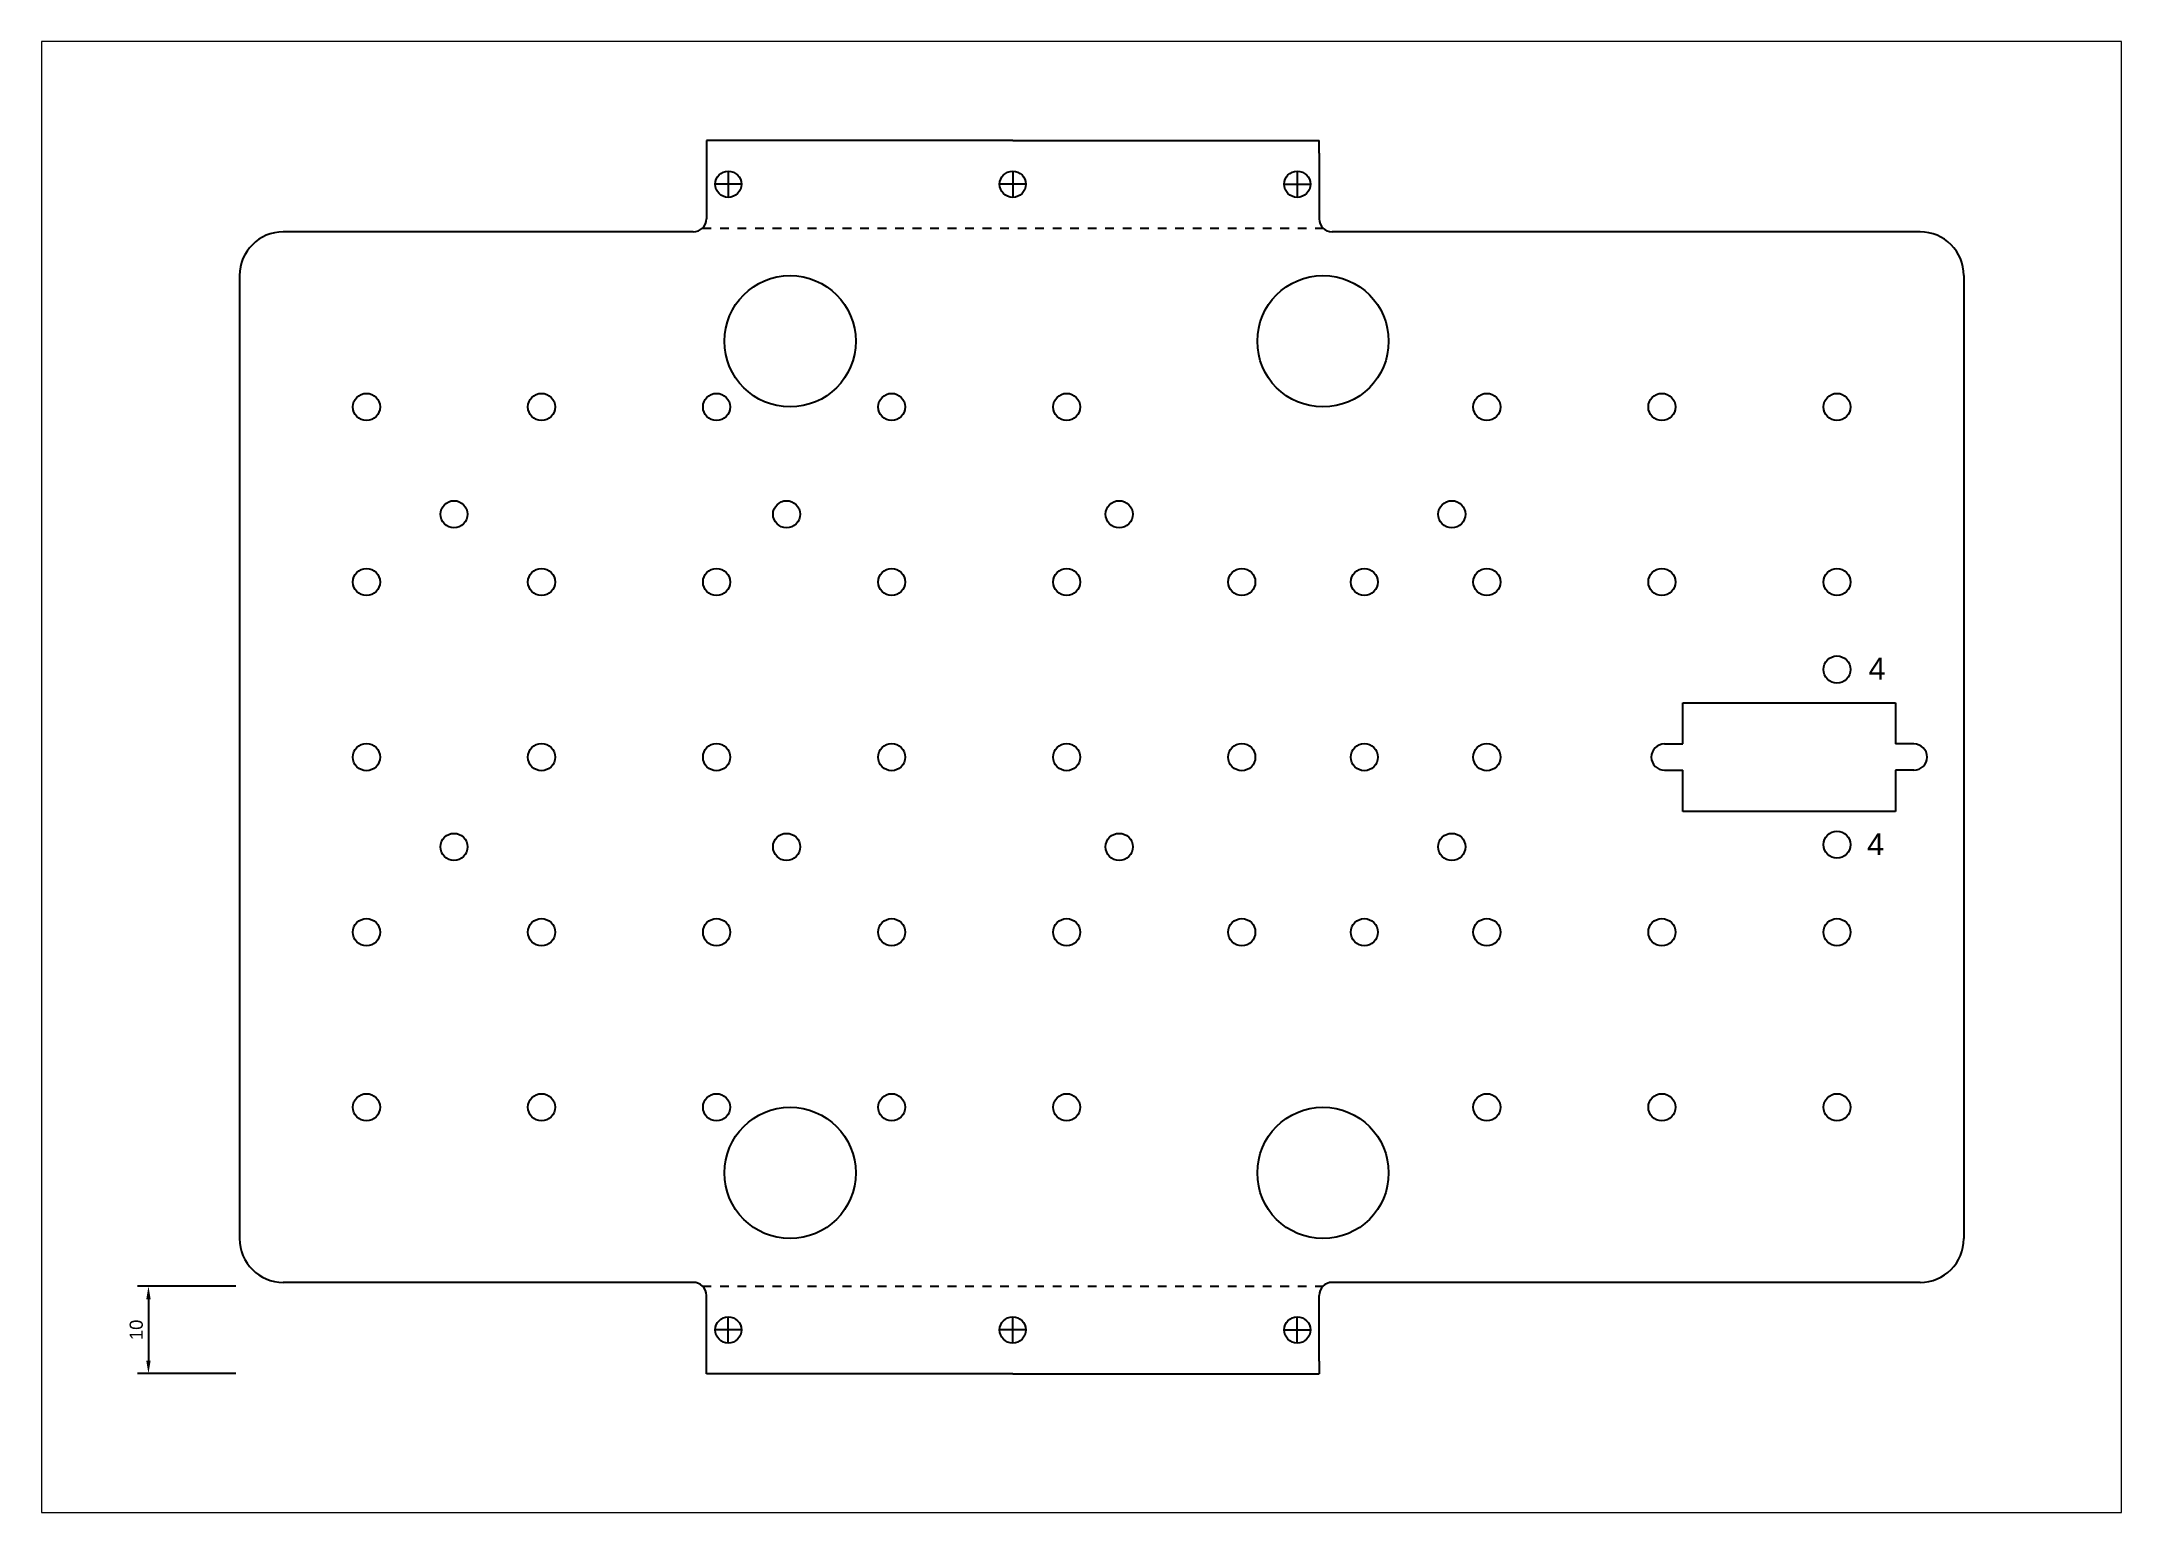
# Paper-space layout 'Presentación3' of a CAD drawing. Header units: millimetres. Extents: x 30 to 267, y 21 to 189.
# The model-space entities are those that its viewports show. They can reach past a viewport. Long polylines and large blocks are cut down to what shows.
import ezdxf

# ---------------------------------------------------------------- set-up
doc = ezdxf.new("R2010")
doc.units = ezdxf.units.MM
doc.linetypes.add('ACAD_ISO02W100', pattern=[15, 12, -3])
doc.linetypes.add('JIS_02_1.0', pattern=[2, 1, -1])
doc.layers.add('_u', color=5, linetype='Continuous')
doc.layers.add('Pliegues', color=7, linetype='JIS_02_1.0')
doc.layers.add('Chequeado', color=140, linetype='ACAD_ISO02W100', plot=False)
doc.styles.get("Standard").update_dxf_attribs({"font": 'arial.ttf'})
doc.dimstyles.new('ISO-25', dxfattribs={"dimtxt": 1.5, "dimasz": 1.5, "dimexe": 1.25, "dimexo": 20, "dimtad": 1, "dimtxsty": 'Standard', "dimcen": 2.5, "dimclrd": 256, "dimclre": 256, "dimclrt": 256, "dimadec": 0, "dimazin": 0, "dimtfac": 1, "dimtmove": 0, "dimatfit": 3, "dimfxl": 10, "dimfxlon": 1, "dimlwd": -1, "dimlwe": -1, "dimarcsym": 0})

# ---------------------------------------------------------------- blocks, each defined once
blk = doc.blocks.new('*D110')
at = {"layer": '_u', "transparency": 16777216}
for p, q in [((51.91, 46.85), (40.66, 46.85)), ((41.91, 45.35), (41.91, 38.35)), ((51.91, 36.85), (40.66, 36.85))]:
    blk.add_line(p, q, dxfattribs=at)
for points in [[(41.66, 45.35), (42.16, 45.35), (41.91, 46.85)], [(41.66, 38.35), (42.16, 38.35), (41.91, 36.85)]]:
    blk.add_solid(points, dxfattribs=at)
at = {"layer": 'Defpoints', "color": 0, "transparency": 16777216}
for p in [(140.65, 46.85), (41.91, 36.85), (140.65, 36.85)]:
    blk.add_point(p, dxfattribs=at)
at = {"layer": '_u', "transparency": 16777216, "insert": (40.52, 41.85), "char_height": 1.5, "attachment_point": 5, "rotation": 90}
blk.add_mtext('10', dxfattribs=at)

msp = doc.modelspace()

# ---------------------------------------------------------------- linework, layer by layer
for p, q in [((38299.37, 46197.84), (38299.37, 46196.4)), ((38334.37, 46197.84), (38299.37, 46197.84)), ((38299.37, 46196.4), (38299.37, 46188.9)), ((38334.37, 46197.84), (38369.37, 46197.84)), ((38369.37, 46196.4), (38369.37, 46197.84)), ((38369.37, 46196.4), (38369.37, 46188.9)), ((38301.87, 46194.34), (38301.87, 46191.34)), ((38334.37, 46194.34), (38334.37, 46191.34)), ((38366.87, 46194.34), (38366.87, 46191.34)), ((38303.37, 46192.84), (38300.37, 46192.84)), ((38335.87, 46192.84), (38332.87, 46192.84)), ((38365.37, 46192.84), (38368.37, 46192.84)), ((38297.87, 46187.4), (38251.03, 46187.4)), ((38404.53, 46187.4), (38370.87, 46187.4)), ((38438.03, 46187.4), (38404.53, 46187.4)), ((38404.53, 46187.4), (38404.53, 46187.4)), ((38246.03, 46182.4), (38246.03, 46072.4)), ((38443.03, 46182.4), (38443.03, 46072.4)), ((38410.92, 46133.6), (38435.22, 46133.6)), ((38410.92, 46128.9), (38410.92, 46133.6)), ((38435.22, 46133.6), (38435.22, 46128.9)), ((38408.82, 46128.9), (38410.92, 46128.9)), ((38437.32, 46128.9), (38435.22, 46128.9)), ((38408.82, 46125.9), (38410.92, 46125.9)), ((38410.92, 46121.2), (38410.92, 46125.9)), ((38437.32, 46125.9), (38435.22, 46125.9)), ((38435.22, 46125.9), (38435.22, 46121.2)), ((38435.22, 46121.2), (38410.92, 46121.2)), ((38297.87, 46067.4), (38251.03, 46067.4)), ((38299.37, 46058.4), (38299.37, 46065.9)), ((38369.37, 46058.4), (38369.37, 46065.9)), ((38404.53, 46067.4), (38370.87, 46067.4)), ((38438.03, 46067.4), (38404.53, 46067.4)), ((38404.53, 46067.4), (38404.53, 46067.4)), ((38301.87, 46060.46), (38301.87, 46063.46)), ((38334.37, 46060.46), (38334.37, 46063.46)), ((38366.87, 46060.46), (38366.87, 46063.46)), ((38303.37, 46061.96), (38300.37, 46061.96)), ((38335.87, 46061.96), (38332.87, 46061.96)), ((38365.37, 46061.96), (38368.37, 46061.96)), ((38299.37, 46056.96), (38299.37, 46058.4)), ((38369.37, 46058.4), (38369.37, 46056.96)), ((38334.37, 46056.96), (38299.37, 46056.96)), ((38334.37, 46056.96), (38369.37, 46056.96))]:
    msp.add_line(p, q)
for centre, radius in [((38301.87, 46192.84), 1.5), ((38334.37, 46192.84), 1.5), ((38366.87, 46192.84), 1.5), ((38308.93, 46174.9), 7.5), ((38369.81, 46174.9), 7.5), ((38260.53, 46167.4), 1.55), ((38280.53, 46167.4), 1.55), ((38300.53, 46167.4), 1.55), ((38320.53, 46167.4), 1.55), ((38340.53, 46167.4), 1.55), ((38388.53, 46167.4), 1.55), ((38408.53, 46167.4), 1.55), ((38428.53, 46167.4), 1.55), ((38270.53, 46155.14), 1.55), ((38308.53, 46155.14), 1.55), ((38346.53, 46155.14), 1.55), ((38384.53, 46155.14), 1.55), ((38260.53, 46147.4), 1.55), ((38280.53, 46147.4), 1.55), ((38300.53, 46147.4), 1.55), ((38320.53, 46147.4), 1.55), ((38340.53, 46147.4), 1.55), ((38360.53, 46147.4), 1.55), ((38374.53, 46147.4), 1.55), ((38388.53, 46147.4), 1.55), ((38408.53, 46147.4), 1.55), ((38428.53, 46147.4), 1.55), ((38428.53, 46137.4), 1.55), ((38260.53, 46127.4), 1.55), ((38280.53, 46127.4), 1.55), ((38300.53, 46127.4), 1.55), ((38320.53, 46127.4), 1.55), ((38340.53, 46127.4), 1.55), ((38360.53, 46127.4), 1.55), ((38374.53, 46127.4), 1.55), ((38388.53, 46127.4), 1.55), ((38270.53, 46117.14), 1.55), ((38308.53, 46117.14), 1.55), ((38346.53, 46117.14), 1.55), ((38384.53, 46117.14), 1.55), ((38428.53, 46117.4), 1.55), ((38260.53, 46107.4), 1.55), ((38280.53, 46107.4), 1.55), ((38300.53, 46107.4), 1.55), ((38320.53, 46107.4), 1.55), ((38340.53, 46107.4), 1.55), ((38360.53, 46107.4), 1.55), ((38374.53, 46107.4), 1.55), ((38388.53, 46107.4), 1.55), ((38408.53, 46107.4), 1.55), ((38428.53, 46107.4), 1.55), ((38260.53, 46087.4), 1.55), ((38280.53, 46087.4), 1.55), ((38300.53, 46087.4), 1.55), ((38320.53, 46087.4), 1.55), ((38340.53, 46087.4), 1.55), ((38388.53, 46087.4), 1.55), ((38408.53, 46087.4), 1.55), ((38428.53, 46087.4), 1.55), ((38308.93, 46079.9), 7.5), ((38369.81, 46079.9), 7.5), ((38301.87, 46061.96), 1.5), ((38334.37, 46061.96), 1.5), ((38366.87, 46061.96), 1.5)]:
    msp.add_circle(centre, radius)
for centre, radius, start, end in [((38297.87, 46188.9), 1.5, 270, 0), ((38370.87, 46188.9), 1.5, 180, 270), ((38251.03, 46182.4), 5, 90, 180), ((38438.03, 46182.4), 5, 0, 90), ((38408.82, 46127.4), 1.5, 90, 270), ((38437.32, 46127.4), 1.5, 270, 90), ((38251.03, 46072.4), 5, 180, 270), ((38438.03, 46072.4), 5, 270, 0), ((38297.87, 46065.9), 1.5, 0, 90), ((38370.87, 46065.9), 1.5, 90, 180)]:
    msp.add_arc(centre, radius, start, end)
at = {"layer": 'Pliegues'}
for p, q in [((38298.93, 46187.84), (38369.81, 46187.84)), ((38298.93, 46066.96), (38369.81, 46066.96))]:
    msp.add_line(p, q, dxfattribs=at)

# ---------------------------------------------------------------- texts
at = {"layer": 'Chequeado', "char_height": 2.5, "attachment_point": 1}
for insert in [(38432.14, 46138.76), (38431.97, 46118.7)]:
    msp.add_mtext_dynamic_manual_height_columns('4', width=1.7223, gutter_width=12.5, heights=[0], dxfattribs=dict(at, insert=insert))

psp = doc.layouts.new('Presentación3')

# ---------------------------------------------------------------- dimensions: what is measured, and where the dimension line sits
at = {"layer": '_u'}
dim = psp.add_linear_dim(base=(41.91, 36.845), p1=(140.654, 46.845), p2=(140.654, 36.845), angle=90, dimstyle='ISO-25', override={"dimlfac": -1}, dxfattribs=at)
dim.commit()
dim.dimension.update_dxf_attribs({"geometry": '*D110', "text_midpoint": (40.519, 41.845)})

# ---------------------------------------------------------------- viewports
at = {"layer": '0'}
psp.add_viewport(center=(148.505, 105.008), size=(237.609, 168.01254), view_center_point=(38342.221, 46125.127), view_height=168.01254, dxfattribs=at)

doc.saveas('drawing.dxf')
